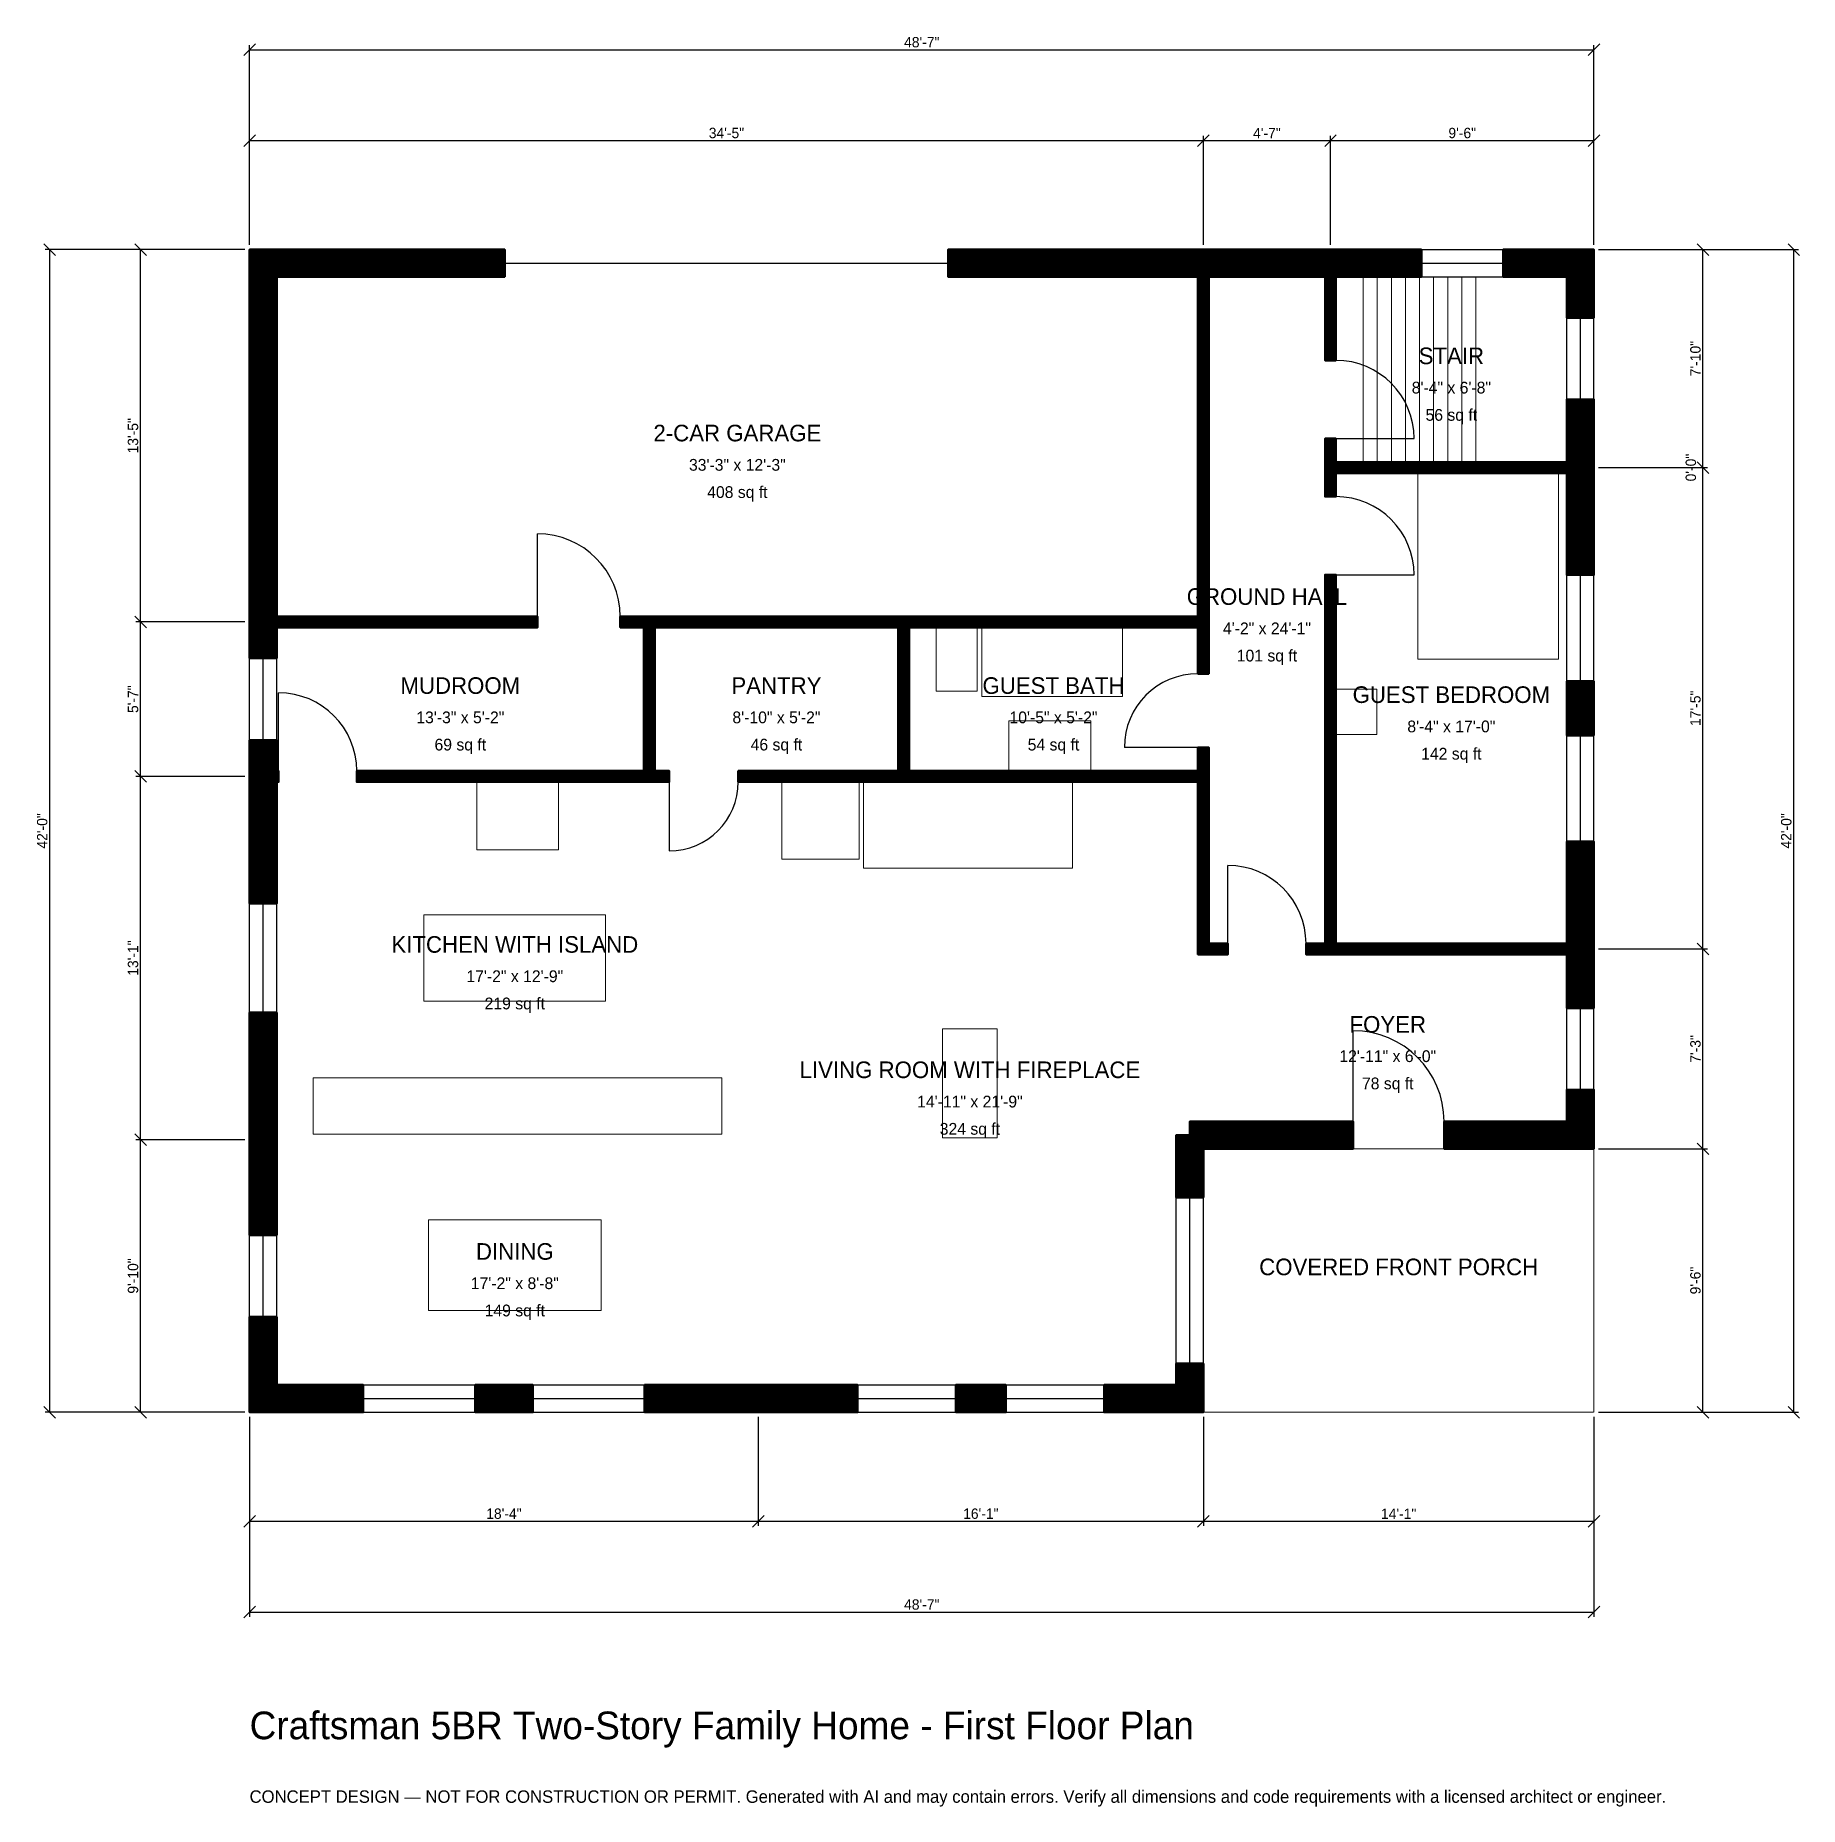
# Model space of a CAD drawing. Header units: inches. Extents: x -93 to 672, y -171 to 597.
import ezdxf
from ezdxf.enums import TextEntityAlignment as Align

# ---------------------------------------------------------------- set-up
doc = ezdxf.new("R2010")
doc.units = ezdxf.units.IN
doc.header["$MEASUREMENT"] = 0
doc.linetypes.add('DASHED', pattern=[0.6, 0.5, -0.1])
for name, color, linetype, lineweight in [('A-ANNO-DIMS', 1, 'Continuous', 13), ('A-ANNO-TEXT', 7, 'Continuous', 18), ('A-AREA-IDEN', 7, 'Continuous', 18), ('A-DOOR', 2, 'Continuous', 25), ('A-FLOR-FIXT', 9, 'Continuous', 13), ('A-FLOR-STRS', 3, 'Continuous', 18), ('A-FURN', 9, 'Continuous', 13), ('A-GLAZ', 4, 'Continuous', 25), ('A-SITE-PAVE', 8, 'Continuous', 13), ('A-WALL', 7, 'Continuous', 50), ('A-WALL-PATT', 8, 'Continuous', 13)]:
    doc.layers.add(name, color=color, linetype=linetype, lineweight=lineweight)
doc.dimstyles.new('PLAN', dxfattribs={"dimtxt": 4.5, "dimasz": 3, "dimexe": 2, "dimexo": 2, "dimgap": 1, "dimtad": 1, "dimdec": 0, "dimlunit": 4, "dimtsz": 2.5, "dimcen": 2.5, "dimclrd": 1, "dimclre": 1, "dimazin": 3, "dimtfac": 1, "dimtmove": 0, "dimatfit": 3})

msp = doc.modelspace()

# ---------------------------------------------------------------- hatches: boundary and pattern name
at = {"layer": 'A-WALL-PATT'}
h = msp.add_hatch(dxfattribs=at)
h.set_pattern_fill('ANSI31', color=8, scale=0.8)
h.paths.add_polyline_path([(401.5748, 0), (401.5748, 0), (370.3412, 0), (370.3412, 11.811), (401.5748, 11.811), (401.5748, 21.063), (413.3858, 21.063), (413.3858, 11.811), (413.3859, 11.811), (413.3859, 0), (413.3858, 0), (413.3858, 0), (401.5748, 0)])
h.paths.add_polyline_path([(306.0367, 0), (306.0367, 11.811), (327.8215, 11.811), (327.8215, 0), (306.0367, 0)])
h.paths.add_polyline_path([(226.378, 0), (214.5669, 0), (171.1942, 0), (171.1942, 11.811), (214.5669, 11.811), (226.378, 11.811), (263.5171, 11.811), (263.5171, 0), (226.378, 0)])
h.paths.add_polyline_path([(97.7034, 0), (97.7034, 11.811), (122.769, 11.811), (122.769, 0), (97.7034, 0)])
h.paths.add_polyline_path([(11.811, 0), (11.811, 0), (0, 0), (0, 0), (0, 0), (0, 0), (0, 11.811), (0, 11.811), (0, 41.3386), (11.811, 41.3386), (11.811, 11.811), (49.2782, 11.811), (49.2782, 0), (11.811, 0)])
h.paths.add_polyline_path([(0, 112.2047), (0, 124.0157), (0, 173.2283), (11.811, 173.2283), (11.811, 124.0157), (11.811, 112.2047), (11.811, 76.7717), (0, 76.7717), (0, 112.2047)])
h.paths.add_polyline_path([(0, 269.685), (0, 273.2283), (0, 273.2283), (0, 277.9528), (0, 277.9528), (0, 281.4961), (0, 291.3386), (11.811, 291.3386), (11.811, 281.4961), (11.811, 277.9528), (12.5984, 277.9528), (12.5984, 273.2283), (11.811, 273.2283), (11.811, 269.685), (11.811, 220.4724), (0, 220.4724), (0, 269.685)])
h.paths.add_polyline_path([(0, 336.6142), (0, 340.1575), (0, 340.1575), (0, 344.8819), (0, 344.8819), (0, 348.4252), (0, 492.126), (0, 492.126), (0, 503.937), (0, 503.937), (0, 503.937), (11.811, 503.937), (11.811, 503.937), (110.6299, 503.937), (110.6299, 492.126), (11.811, 492.126), (11.811, 348.4252), (11.811, 344.8819), (124.8031, 344.8819), (124.8031, 340.1575), (11.811, 340.1575), (11.811, 336.6142), (11.811, 326.7717), (0, 326.7717), (0, 336.6142)])
h.paths.add_polyline_path([(407.4803, 503.937), (407.4803, 503.937), (411.0236, 503.937), (411.0236, 503.937), (415.748, 503.937), (415.748, 503.937), (462.5984, 503.937), (466.1417, 503.937), (466.1417, 503.937), (470.8661, 503.937), (470.8661, 503.937), (474.4094, 503.937), (507.874, 503.937), (507.874, 492.126), (474.4094, 492.126), (470.8661, 492.126), (470.8661, 455.9055), (466.1417, 455.9055), (466.1417, 492.126), (462.5984, 492.126), (419.2913, 492.126), (419.2913, 492.126), (415.748, 492.126), (415.748, 344.8819), (415.748, 340.1575), (415.748, 320.0787), (411.0236, 320.0787), (411.0236, 340.1575), (285.8268, 340.1575), (285.8268, 277.9528), (411.0236, 277.9528), (411.0236, 288.189), (415.748, 288.189), (415.748, 277.9528), (415.748, 273.2283), (415.748, 203.1496), (424.0157, 203.1496), (424.0157, 198.4252), (415.748, 198.4252), (411.0236, 198.4252), (411.0236, 203.1496), (411.0236, 273.2283), (285.8268, 273.2283), (281.1024, 273.2283), (222.8346, 273.2283), (218.1102, 273.2283), (211.811, 273.2283), (211.811, 277.9528), (218.1102, 277.9528), (222.8346, 277.9528), (281.1024, 277.9528), (281.1024, 340.1575), (175.5906, 340.1575), (175.5906, 277.9528), (181.8898, 277.9528), (181.8898, 273.2283), (175.5906, 273.2283), (170.8661, 273.2283), (46.4567, 273.2283), (46.4567, 277.9528), (170.8661, 277.9528), (170.8661, 340.1575), (160.6299, 340.1575), (160.6299, 344.8819), (170.8661, 344.8819), (175.5906, 344.8819), (281.1024, 344.8819), (285.8268, 344.8819), (411.0236, 344.8819), (411.0236, 492.126), (302.7559, 492.126), (302.7559, 503.937), (407.4803, 503.937)])
h.paths.add_polyline_path([(570.8661, 503.937), (570.8661, 503.937), (582.6772, 503.937), (582.6772, 503.937), (582.6772, 503.937), (582.6772, 492.126), (582.6772, 492.126), (582.6772, 474.4094), (570.8661, 474.4094), (570.8661, 492.126), (543.3071, 492.126), (543.3071, 503.937), (570.8661, 503.937)])
h.paths.add_polyline_path([(582.6772, 415.3543), (582.6772, 411.811), (582.6772, 411.811), (582.6772, 407.0866), (582.6772, 407.0866), (582.6772, 403.5433), (582.6772, 362.9265), (570.8661, 362.9265), (570.8661, 403.5433), (570.8661, 407.0866), (470.8661, 407.0866), (470.8661, 396.8504), (466.1417, 396.8504), (466.1417, 407.0866), (466.1417, 407.0866), (466.1417, 411.811), (466.1417, 422.0472), (470.8661, 422.0472), (470.8661, 411.811), (570.8661, 411.811), (570.8661, 415.3543), (570.8661, 438.9764), (582.6772, 438.9764), (582.6772, 415.3543)])
h.paths.add_polyline_path([(582.6772, 293.3727), (570.8661, 293.3727), (570.8661, 316.8635), (582.6772, 316.8635), (582.6772, 293.3727)])
h.paths.add_polyline_path([(582.6772, 206.6929), (582.6772, 203.1496), (582.6772, 203.1496), (582.6772, 198.4252), (582.6772, 198.4252), (582.6772, 194.8819), (582.6772, 175.1969), (570.8661, 175.1969), (570.8661, 194.8819), (570.8661, 198.4252), (470.8661, 198.4252), (466.1417, 198.4252), (457.874, 198.4252), (457.874, 203.1496), (466.1417, 203.1496), (466.1417, 362.9921), (470.8661, 362.9921), (470.8661, 203.1496), (570.8661, 203.1496), (570.8661, 206.6929), (570.8661, 247.3097), (582.6772, 247.3097), (582.6772, 206.6929)])
h.paths.add_polyline_path([(582.6772, 125.9843), (582.6772, 125.9843), (582.6772, 114.1732), (582.6772, 114.1732), (582.6772, 114.1732), (570.8661, 114.1732), (570.8661, 114.1732), (517.7165, 114.1732), (517.7165, 125.9843), (570.8661, 125.9843), (570.8661, 139.7638), (582.6772, 139.7638), (582.6772, 125.9843)])
h.paths.add_polyline_path([(413.3858, 114.1732), (413.3858, 93.1102), (401.5748, 93.1102), (401.5748, 120.0787), (407.4803, 120.0787), (407.4803, 125.9843), (478.3465, 125.9843), (478.3465, 114.1732), (413.3858, 114.1732)])

# ---------------------------------------------------------------- linework, layer by layer
at = {"layer": 'A-DOOR', "linetype": 'DASHED'}
msp.add_line((110.6299, 498.0315), (302.7559, 498.0315), dxfattribs=at)
at = {"layer": 'A-DOOR'}
for p, q in [((470.8661, 422.0472), (504.7244, 422.0472)), ((124.8031, 344.8819), (124.8031, 380.7087)), ((470.8661, 362.9921), (504.7244, 362.9921)), ((12.5984, 277.9528), (12.5984, 311.811)), ((411.0236, 288.189), (379.1339, 288.189)), ((181.8898, 273.2283), (181.8898, 243.3071)), ((424.0157, 203.1496), (424.0157, 237.0079)), ((478.3465, 125.9843), (478.3465, 165.3543))]:
    msp.add_line(p, q, dxfattribs=at)
for centre, radius, start, end in [((470.8661, 422.0472), 33.8583, 0, 90), ((470.8661, 362.9921), 33.8583, 0, 90), ((124.8031, 344.8819), 35.8268, 0, 90), ((411.0236, 288.189), 31.8898, 90, 180), ((12.5984, 277.9528), 33.8583, 0, 90), ((181.8898, 273.2283), 29.9213, 270, 360), ((424.0157, 203.1496), 33.8583, 0, 90), ((478.3465, 125.9843), 39.3701, 0, 90)]:
    msp.add_arc(centre, radius, start, end, dxfattribs=at)
at = {"layer": 'A-FLOR-FIXT'}
for points in [[(297.6378, 312.5984), (315.3543, 312.5984), (315.3543, 340.1575), (297.6378, 340.1575)], [(317.3228, 310.2362), (378.3465, 310.2362), (378.3465, 340.1575), (317.3228, 340.1575)], [(329.1339, 277.9528), (364.5669, 277.9528), (364.5669, 299.6063), (329.1339, 299.6063)], [(75.5906, 178.1496), (154.3307, 178.1496), (154.3307, 215.5512), (75.5906, 215.5512)], [(27.5591, 120.4724), (204.7244, 120.4724), (204.7244, 144.8819), (27.5591, 144.8819)]]:
    msp.add_lwpolyline(points, close=True, dxfattribs=at)
at = {"layer": 'A-FLOR-STRS'}
for p, q in [((482.6772, 411.811), (482.6772, 492.126)), ((488.7795, 411.811), (488.7795, 492.126)), ((494.8819, 411.811), (494.8819, 492.126)), ((500.9843, 411.811), (500.9843, 492.126)), ((507.0866, 411.811), (507.0866, 492.126)), ((513.189, 411.811), (513.189, 492.126)), ((519.2913, 411.811), (519.2913, 492.126)), ((525.3937, 411.811), (525.3937, 492.126)), ((531.4961, 411.811), (531.4961, 492.126))]:
    msp.add_line(p, q, dxfattribs=at)
at = {"layer": 'A-FURN'}
for points in [[(506.2992, 326.378), (567.3228, 326.378), (567.3228, 407.0866), (506.2992, 407.0866)], [(470.8661, 293.7008), (488.5827, 293.7008), (488.5827, 313.3858), (470.8661, 313.3858)], [(98.4252, 243.7008), (133.8583, 243.7008), (133.8583, 273.2283), (98.4252, 273.2283)], [(230.7087, 239.7638), (264.1732, 239.7638), (264.1732, 273.2283), (230.7087, 273.2283)], [(266.1417, 235.8268), (356.6929, 235.8268), (356.6929, 273.2283), (266.1417, 273.2283)], [(300.3937, 118.8976), (324.0157, 118.8976), (324.0157, 166.1417), (300.3937, 166.1417)], [(77.5591, 44.0945), (152.3622, 44.0945), (152.3622, 83.4646), (77.5591, 83.4646)]]:
    msp.add_lwpolyline(points, close=True, dxfattribs=at)
at = {"layer": 'A-GLAZ'}
for p, q in [((507.874, 503.937), (543.3071, 503.937)), ((507.874, 498.0315), (543.3071, 498.0315)), ((507.874, 492.126), (543.3071, 492.126)), ((570.8661, 438.9764), (570.8661, 474.4094)), ((576.7717, 438.9764), (576.7717, 474.4094)), ((582.6772, 438.9764), (582.6772, 474.4094)), ((570.8661, 316.8635), (570.8661, 362.9265)), ((576.7717, 316.8635), (576.7717, 362.9265)), ((582.6772, 316.8635), (582.6772, 362.9265)), ((0, 291.3386), (0, 326.7717)), ((5.9055, 291.3386), (5.9055, 326.7717)), ((11.811, 291.3386), (11.811, 326.7717)), ((570.8661, 247.3097), (570.8661, 293.3727)), ((576.7717, 247.3097), (576.7717, 293.3727)), ((582.6772, 247.3097), (582.6772, 293.3727)), ((0, 173.2283), (0, 220.4724)), ((5.9055, 173.2283), (5.9055, 220.4724)), ((11.811, 173.2283), (11.811, 220.4724)), ((570.8661, 139.7638), (570.8661, 175.1969)), ((576.7717, 139.7638), (576.7717, 175.1969)), ((582.6772, 139.7638), (582.6772, 175.1969)), ((401.5748, 21.063), (401.5748, 93.1102)), ((407.4803, 21.063), (407.4803, 93.1102)), ((413.3858, 21.063), (413.3858, 93.1102)), ((0, 41.3386), (0, 76.7717)), ((5.9055, 41.3386), (5.9055, 76.7717)), ((11.811, 41.3386), (11.811, 76.7717)), ((49.2782, 11.811), (97.7034, 11.811)), ((122.769, 11.811), (171.1942, 11.811)), ((263.5171, 11.811), (306.0367, 11.811)), ((327.8215, 11.811), (370.3412, 11.811)), ((49.2782, 5.9055), (97.7034, 5.9055)), ((49.2782, 0), (97.7034, 0)), ((122.769, 5.9055), (171.1942, 5.9055)), ((122.769, 0), (171.1942, 0)), ((263.5171, 5.9055), (306.0367, 5.9055)), ((263.5171, 0), (306.0367, 0)), ((327.8215, 5.9055), (370.3412, 5.9055)), ((327.8215, 0), (370.3412, 0))]:
    msp.add_line(p, q, dxfattribs=at)
at = {"layer": 'A-SITE-PAVE', "linetype": 'DASHED'}
msp.add_lwpolyline([(413.3858, 0), (582.6772, 0), (582.6772, 114.1732), (413.3858, 114.1732)], close=True, dxfattribs=at)
at = {"layer": 'A-WALL'}
for points in [[(0, 336.6142), (0, 340.1575), (0, 340.1575), (0, 344.8819), (0, 344.8819), (0, 348.4252), (0, 492.126), (0, 492.126), (0, 503.937), (0, 503.937), (0, 503.937), (11.811, 503.937), (11.811, 503.937), (110.6299, 503.937), (110.6299, 492.126), (11.811, 492.126), (11.811, 348.4252), (11.811, 344.8819), (124.8031, 344.8819), (124.8031, 340.1575), (11.811, 340.1575), (11.811, 336.6142), (11.811, 326.7717), (0, 326.7717), (0, 336.6142)], [(407.4803, 503.937), (407.4803, 503.937), (411.0236, 503.937), (411.0236, 503.937), (415.748, 503.937), (415.748, 503.937), (462.5984, 503.937), (466.1417, 503.937), (466.1417, 503.937), (470.8661, 503.937), (470.8661, 503.937), (474.4094, 503.937), (507.874, 503.937), (507.874, 492.126), (474.4094, 492.126), (470.8661, 492.126), (470.8661, 455.9055), (466.1417, 455.9055), (466.1417, 492.126), (462.5984, 492.126), (419.2913, 492.126), (419.2913, 492.126), (415.748, 492.126), (415.748, 344.8819), (415.748, 340.1575), (415.748, 320.0787), (411.0236, 320.0787), (411.0236, 340.1575), (285.8268, 340.1575), (285.8268, 277.9528), (411.0236, 277.9528), (411.0236, 288.189), (415.748, 288.189), (415.748, 277.9528), (415.748, 273.2283), (415.748, 203.1496), (424.0157, 203.1496), (424.0157, 198.4252), (415.748, 198.4252), (411.0236, 198.4252), (411.0236, 203.1496), (411.0236, 273.2283), (285.8268, 273.2283), (281.1024, 273.2283), (222.8346, 273.2283), (218.1102, 273.2283), (211.811, 273.2283), (211.811, 277.9528), (218.1102, 277.9528), (222.8346, 277.9528), (281.1024, 277.9528), (281.1024, 340.1575), (175.5906, 340.1575), (175.5906, 277.9528), (181.8898, 277.9528), (181.8898, 273.2283), (175.5906, 273.2283), (170.8661, 273.2283), (46.4567, 273.2283), (46.4567, 277.9528), (170.8661, 277.9528), (170.8661, 340.1575), (160.6299, 340.1575), (160.6299, 344.8819), (170.8661, 344.8819), (175.5906, 344.8819), (281.1024, 344.8819), (285.8268, 344.8819), (411.0236, 344.8819), (411.0236, 492.126), (302.7559, 492.126), (302.7559, 503.937), (407.4803, 503.937)], [(570.8661, 503.937), (570.8661, 503.937), (582.6772, 503.937), (582.6772, 503.937), (582.6772, 503.937), (582.6772, 492.126), (582.6772, 492.126), (582.6772, 474.4094), (570.8661, 474.4094), (570.8661, 492.126), (543.3071, 492.126), (543.3071, 503.937), (570.8661, 503.937)], [(582.6772, 415.3543), (582.6772, 411.811), (582.6772, 411.811), (582.6772, 407.0866), (582.6772, 407.0866), (582.6772, 403.5433), (582.6772, 362.9265), (570.8661, 362.9265), (570.8661, 403.5433), (570.8661, 407.0866), (470.8661, 407.0866), (470.8661, 396.8504), (466.1417, 396.8504), (466.1417, 407.0866), (466.1417, 407.0866), (466.1417, 411.811), (466.1417, 422.0472), (470.8661, 422.0472), (470.8661, 411.811), (570.8661, 411.811), (570.8661, 415.3543), (570.8661, 438.9764), (582.6772, 438.9764), (582.6772, 415.3543)], [(582.6772, 206.6929), (582.6772, 203.1496), (582.6772, 203.1496), (582.6772, 198.4252), (582.6772, 198.4252), (582.6772, 194.8819), (582.6772, 175.1969), (570.8661, 175.1969), (570.8661, 194.8819), (570.8661, 198.4252), (470.8661, 198.4252), (466.1417, 198.4252), (457.874, 198.4252), (457.874, 203.1496), (466.1417, 203.1496), (466.1417, 362.9921), (470.8661, 362.9921), (470.8661, 203.1496), (570.8661, 203.1496), (570.8661, 206.6929), (570.8661, 247.3097), (582.6772, 247.3097), (582.6772, 206.6929)], [(582.6772, 293.3727), (570.8661, 293.3727), (570.8661, 316.8635), (582.6772, 316.8635), (582.6772, 293.3727)], [(0, 269.685), (0, 273.2283), (0, 273.2283), (0, 277.9528), (0, 277.9528), (0, 281.4961), (0, 291.3386), (11.811, 291.3386), (11.811, 281.4961), (11.811, 277.9528), (12.5984, 277.9528), (12.5984, 273.2283), (11.811, 273.2283), (11.811, 269.685), (11.811, 220.4724), (0, 220.4724), (0, 269.685)], [(0, 112.2047), (0, 124.0157), (0, 173.2283), (11.811, 173.2283), (11.811, 124.0157), (11.811, 112.2047), (11.811, 76.7717), (0, 76.7717), (0, 112.2047)], [(582.6772, 125.9843), (582.6772, 125.9843), (582.6772, 114.1732), (582.6772, 114.1732), (582.6772, 114.1732), (570.8661, 114.1732), (570.8661, 114.1732), (517.7165, 114.1732), (517.7165, 125.9843), (570.8661, 125.9843), (570.8661, 139.7638), (582.6772, 139.7638), (582.6772, 125.9843)], [(413.3858, 114.1732), (413.3858, 93.1102), (401.5748, 93.1102), (401.5748, 120.0787), (407.4803, 120.0787), (407.4803, 125.9843), (478.3465, 125.9843), (478.3465, 114.1732), (413.3858, 114.1732)], [(11.811, 0), (11.811, 0), (0, 0), (0, 0), (0, 0), (0, 0), (0, 11.811), (0, 11.811), (0, 41.3386), (11.811, 41.3386), (11.811, 11.811), (49.2782, 11.811), (49.2782, 0), (11.811, 0)], [(401.5748, 0), (401.5748, 0), (370.3412, 0), (370.3412, 11.811), (401.5748, 11.811), (401.5748, 21.063), (413.3858, 21.063), (413.3858, 11.811), (413.3859, 11.811), (413.3859, 0), (413.3858, 0), (413.3858, 0), (401.5748, 0)], [(97.7034, 0), (97.7034, 11.811), (122.769, 11.811), (122.769, 0), (97.7034, 0)], [(226.378, 0), (214.5669, 0), (171.1942, 0), (171.1942, 11.811), (214.5669, 11.811), (226.378, 11.811), (263.5171, 11.811), (263.5171, 0), (226.378, 0)], [(306.0367, 0), (306.0367, 11.811), (327.8215, 11.811), (327.8215, 0), (306.0367, 0)]]:
    msp.add_lwpolyline(points, close=True, dxfattribs=at)

# ---------------------------------------------------------------- texts
at = {"layer": 'A-ANNO-TEXT'}
for s, height, p in [('Craftsman 5BR Two-Story Family Home - First Floor Plan', 12, (0, -141.7323)), ('CONCEPT DESIGN — NOT FOR CONSTRUCTION OR PERMIT. Generated with AI and may contain errors. Verify all dimensions and code requirements with a licensed architect or engineer.', 5.4, (0, -169.2913))]:
    msp.add_text(s, height=height, dxfattribs=at).set_placement(p)
at = {"layer": 'A-AREA-IDEN'}
for s, height, p in [('STAIR', 7.2, (520.8661, 457.874)), ('8\'-4" x 6\'-8"', 5.1, (520.8661, 444.0945)), ('56 sq ft', 5.1, (520.8661, 432.2835)), ('2-CAR GARAGE', 7.2, (211.4173, 424.4094)), ('33\'-3" x 12\'-3"', 5.1, (211.4173, 410.6299)), ('408 sq ft', 5.1, (211.4173, 398.8189)), ('GROUND HALL', 7.2, (440.9449, 353.5433)), ('4\'-2" x 24\'-1"', 5.1, (440.9449, 339.7638)), ('101 sq ft', 5.1, (440.9449, 327.9528)), ('MUDROOM', 7.2, (91.3386, 314.9606)), ('PANTRY', 7.2, (228.3465, 314.9606)), ('GUEST BATH', 7.2, (348.4252, 314.9606)), ('GUEST BEDROOM', 7.2, (520.8661, 311.0236)), ('13\'-3" x 5\'-2"', 5.1, (91.3386, 301.1811)), ('8\'-10" x 5\'-2"', 5.1, (228.3465, 301.1811)), ('10\'-5" x 5\'-2"', 5.1, (348.4252, 301.1811)), ('8\'-4" x 17\'-0"', 5.1, (520.8661, 297.2441)), ('69 sq ft', 5.1, (91.3386, 289.3701)), ('46 sq ft', 5.1, (228.3465, 289.3701)), ('54 sq ft', 5.1, (348.4252, 289.3701)), ('142 sq ft', 5.1, (520.8661, 285.4331)), ('KITCHEN WITH ISLAND', 7.2, (114.9606, 202.7559)), ('17\'-2" x 12\'-9"', 5.1, (114.9606, 188.9764)), ('219 sq ft', 5.1, (114.9606, 177.1654)), ('FOYER', 7.2, (493.3071, 168.1102)), ('12\'-11" x 6\'-0"', 5.1, (493.3071, 154.3307)), ('LIVING ROOM WITH FIREPLACE', 7.2, (312.2047, 148.4252)), ('78 sq ft', 5.1, (493.3071, 142.5197)), ('14\'-11" x 21\'-9"', 5.1, (312.2047, 134.6457)), ('324 sq ft', 5.1, (312.2047, 122.8346)), ('DINING', 7.2, (114.9606, 69.685)), ('COVERED FRONT PORCH', 7.2, (498.0315, 62.9921)), ('17\'-2" x 8\'-8"', 5.1, (114.9606, 55.9055)), ('149 sq ft', 5.1, (114.9606, 44.0945))]:
    msp.add_text(s, height=height, dxfattribs=at).set_placement(p, align=Align.MIDDLE_CENTER)

# ---------------------------------------------------------------- dimensions: what is measured, and where the dimension line sits
at = {"layer": 'A-ANNO-DIMS'}
for base, p1, p2, text in [((0, 590.5512), (0, 503.937), (582.6772, 503.937), '48\'-7"'), ((0, 551.1811), (0, 503.937), (413.3858, 503.937), '34\'-5"'), ((413.3858, 551.1811), (413.3858, 503.937), (468.5039, 503.937), '4\'-7"'), ((468.5039, 551.1811), (468.5039, 503.937), (582.6772, 503.937), '9\'-6"'), ((0, -47.2441), (0, 0), (220.4724, 0), '18\'-4"'), ((0, -86.6142), (0, 0), (582.6772, 0), '48\'-7"'), ((220.4724, -47.2441), (220.4724, 0), (413.3858, 0), '16\'-1"'), ((413.3858, -47.2441), (413.3858, 0), (582.6772, 0), '14\'-1"')]:
    msp.add_linear_dim(base=base, p1=p1, p2=p2, text=text, dimstyle='PLAN', dxfattribs=at).render()
for base, p1, p2, text in [((-86.6142, 0), (0, 0), (0, 503.937), '42\'-0"'), ((-47.2441, 342.5197), (0, 342.5197), (0, 503.937), '13\'-5"'), ((629.9213, 409.4488), (582.6772, 409.4488), (582.6772, 503.937), '7\'-10"'), ((669.2913, 0), (582.6772, 0), (582.6772, 503.937), '42\'-0"'), ((629.9213, 409.4488), (582.6772, 409.4488), (582.6772, 409.4488), '0\'-0"'), ((629.9213, 200.7874), (582.6772, 200.7874), (582.6772, 409.4488), '17\'-5"'), ((-47.2441, 275.5906), (0, 275.5906), (0, 342.5197), '5\'-7"'), ((-47.2441, 118.1102), (0, 118.1102), (0, 275.5906), '13\'-1"'), ((629.9213, 114.1732), (582.6772, 114.1732), (582.6772, 200.7874), '7\'-3"'), ((-47.2441, 0), (0, 0), (0, 118.1102), '9\'-10"'), ((629.9213, 0), (582.6772, 0), (582.6772, 114.1732), '9\'-6"')]:
    msp.add_linear_dim(base=base, p1=p1, p2=p2, angle=90, text=text, dimstyle='PLAN', dxfattribs=at).render()

doc.saveas('drawing.dxf')
